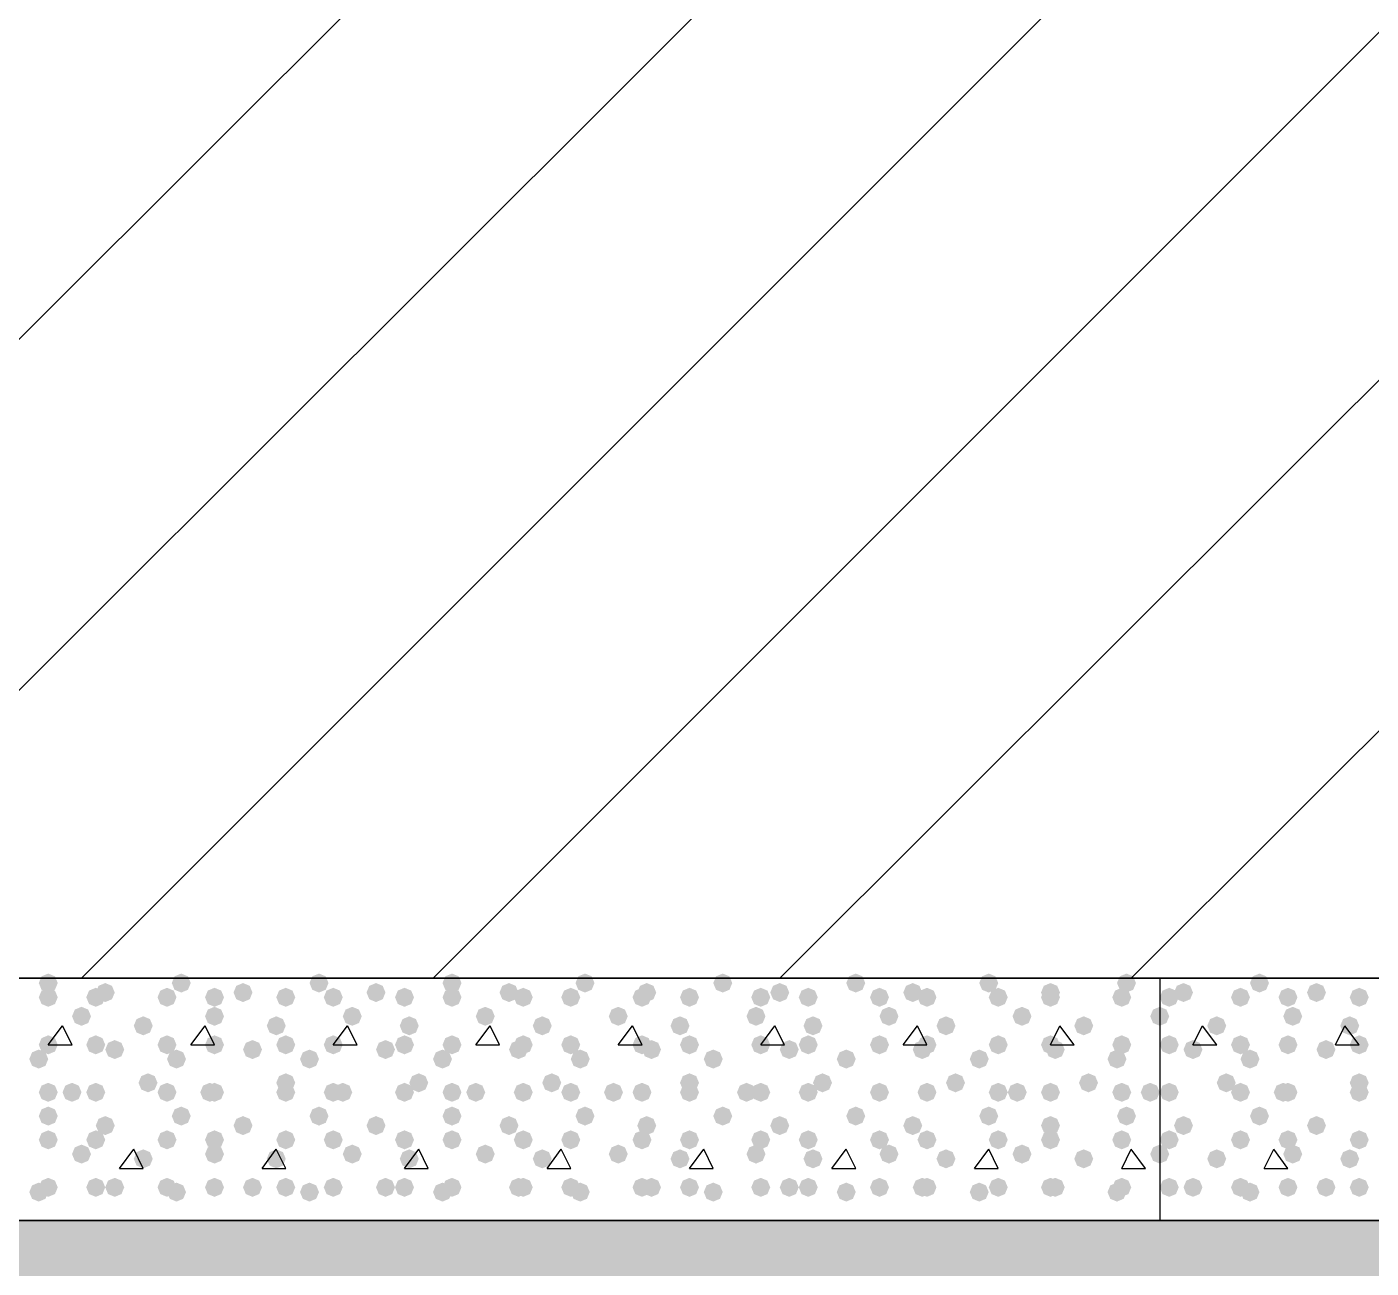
# Model space of a CAD drawing. Header units: millimetres. Extents: x 0 to 420, y 0 to 297.
# Drawn here: x 99 to 110.98, y 177.5 to 188.56 of the extents above; entities that cross this region are included whole.
import ezdxf

# ---------------------------------------------------------------- set-up
doc = ezdxf.new("R2010")
doc.units = ezdxf.units.MM
doc.layers.get('0').update_dxf_attribs({"linetype": 'CONTINUOUS'})

msp = doc.modelspace()

# ---------------------------------------------------------------- hatches: boundary and pattern name
at = {"true_color": 0x000008}
for points in [[(99.271667, 180.043667), (99.246796, 179.983871), (99.187, 179.959), (99.127204, 179.983871), (99.102333, 180.043667), (99.127204, 180.103462), (99.187, 180.128333), (99.246796, 180.103463)], [(100.457, 180.043667), (100.432129, 179.983871), (100.372333, 179.959), (100.312538, 179.983871), (100.287667, 180.043667), (100.312537, 180.103462), (100.372333, 180.128333), (100.432129, 180.103463)], [(101.684667, 180.043667), (101.659796, 179.983871), (101.6, 179.959), (101.540204, 179.983871), (101.515333, 180.043667), (101.540204, 180.103462), (101.6, 180.128333), (101.659796, 180.103463)], [(102.87, 180.043667), (102.845129, 179.983871), (102.785333, 179.959), (102.725538, 179.983871), (102.700667, 180.043667), (102.725537, 180.103462), (102.785333, 180.128333), (102.845129, 180.103463)], [(104.055333, 180.043667), (104.030463, 179.983871), (103.970667, 179.959), (103.910871, 179.983871), (103.886, 180.043667), (103.910871, 180.103462), (103.970667, 180.128333), (104.030462, 180.103463)], [(105.283, 180.043667), (105.258129, 179.983871), (105.198333, 179.959), (105.138538, 179.983871), (105.113667, 180.043667), (105.138537, 180.103462), (105.198333, 180.128333), (105.258129, 180.103463)], [(106.468333, 180.043667), (106.443463, 179.983871), (106.383667, 179.959), (106.323871, 179.983871), (106.299, 180.043667), (106.323871, 180.103462), (106.383667, 180.128333), (106.443462, 180.103463)], [(107.653667, 180.043667), (107.628796, 179.983871), (107.569, 179.959), (107.509204, 179.983871), (107.484333, 180.043667), (107.509204, 180.103462), (107.569, 180.128333), (107.628796, 180.103463)], [(108.881333, 180.043667), (108.856462, 179.983871), (108.796667, 179.959), (108.736871, 179.983871), (108.712, 180.043667), (108.736871, 180.103462), (108.796667, 180.128333), (108.856462, 180.103463)], [(99.271667, 179.916667), (99.246796, 179.856871), (99.187, 179.832), (99.127204, 179.856871), (99.102333, 179.916667), (99.127204, 179.976462), (99.187, 180.001333), (99.246796, 179.976463)], [(99.695, 179.916667), (99.670129, 179.856871), (99.610333, 179.832), (99.550538, 179.856871), (99.525667, 179.916667), (99.550537, 179.976462), (99.610333, 180.001333), (99.670129, 179.976463)], [(99.779667, 179.959), (99.754796, 179.899204), (99.695, 179.874333), (99.635204, 179.899204), (99.610333, 179.959), (99.635204, 180.018796), (99.695, 180.043667), (99.754796, 180.018796)], [(100.33, 179.916667), (100.305129, 179.856871), (100.245333, 179.832), (100.185538, 179.856871), (100.160667, 179.916667), (100.185537, 179.976462), (100.245333, 180.001333), (100.305129, 179.976463)], [(100.753333, 179.916667), (100.728463, 179.856871), (100.668667, 179.832), (100.608871, 179.856871), (100.584, 179.916667), (100.608871, 179.976462), (100.668667, 180.001333), (100.728462, 179.976463)], [(101.007333, 179.959), (100.982463, 179.899204), (100.922667, 179.874333), (100.862871, 179.899204), (100.838, 179.959), (100.862871, 180.018796), (100.922667, 180.043667), (100.982462, 180.018796)], [(101.388333, 179.916667), (101.363463, 179.856871), (101.303667, 179.832), (101.243871, 179.856871), (101.219, 179.916667), (101.243871, 179.976462), (101.303667, 180.001333), (101.363462, 179.976463)], [(101.811667, 179.916667), (101.786796, 179.856871), (101.727, 179.832), (101.667204, 179.856871), (101.642333, 179.916667), (101.667204, 179.976462), (101.727, 180.001333), (101.786796, 179.976463)], [(102.192667, 179.959), (102.167796, 179.899204), (102.108, 179.874333), (102.048204, 179.899204), (102.023333, 179.959), (102.048204, 180.018796), (102.108, 180.043667), (102.167796, 180.018796)], [(102.446667, 179.916667), (102.421796, 179.856871), (102.362, 179.832), (102.302204, 179.856871), (102.277333, 179.916667), (102.302204, 179.976462), (102.362, 180.001333), (102.421796, 179.976463)], [(102.87, 179.916667), (102.845129, 179.856871), (102.785333, 179.832), (102.725538, 179.856871), (102.700667, 179.916667), (102.725537, 179.976462), (102.785333, 180.001333), (102.845129, 179.976463)], [(103.378, 179.959), (103.353129, 179.899204), (103.293333, 179.874333), (103.233538, 179.899204), (103.208667, 179.959), (103.233537, 180.018796), (103.293333, 180.043667), (103.353129, 180.018796)], [(103.505, 179.916667), (103.480129, 179.856871), (103.420333, 179.832), (103.360538, 179.856871), (103.335667, 179.916667), (103.360537, 179.976462), (103.420333, 180.001333), (103.480129, 179.976463)], [(103.928333, 179.916667), (103.903463, 179.856871), (103.843667, 179.832), (103.783871, 179.856871), (103.759, 179.916667), (103.783871, 179.976462), (103.843667, 180.001333), (103.903462, 179.976463)], [(104.563333, 179.916667), (104.538463, 179.856871), (104.478667, 179.832), (104.418871, 179.856871), (104.394, 179.916667), (104.418871, 179.976462), (104.478667, 180.001333), (104.538462, 179.976463)], [(104.605667, 179.959), (104.580796, 179.899204), (104.521, 179.874333), (104.461204, 179.899204), (104.436333, 179.959), (104.461204, 180.018796), (104.521, 180.043667), (104.580796, 180.018796)], [(104.986667, 179.916667), (104.961796, 179.856871), (104.902, 179.832), (104.842204, 179.856871), (104.817333, 179.916667), (104.842204, 179.976462), (104.902, 180.001333), (104.961796, 179.976463)], [(105.621667, 179.916667), (105.596796, 179.856871), (105.537, 179.832), (105.477204, 179.856871), (105.452333, 179.916667), (105.477204, 179.976462), (105.537, 180.001333), (105.596796, 179.976463)], [(105.791, 179.959), (105.766129, 179.899204), (105.706333, 179.874333), (105.646537, 179.899204), (105.621667, 179.959), (105.646537, 180.018796), (105.706333, 180.043667), (105.766129, 180.018796)], [(106.045, 179.916667), (106.020129, 179.856871), (105.960333, 179.832), (105.900538, 179.856871), (105.875667, 179.916667), (105.900537, 179.976462), (105.960333, 180.001333), (106.020129, 179.976463)], [(106.68, 179.916667), (106.655129, 179.856871), (106.595333, 179.832), (106.535538, 179.856871), (106.510667, 179.916667), (106.535537, 179.976462), (106.595333, 180.001333), (106.655129, 179.976463)], [(106.976333, 179.959), (106.951462, 179.899204), (106.891667, 179.874333), (106.831871, 179.899204), (106.807, 179.959), (106.831871, 180.018796), (106.891667, 180.043667), (106.951462, 180.018796)], [(107.103333, 179.916667), (107.078463, 179.856871), (107.018667, 179.832), (106.958871, 179.856871), (106.934, 179.916667), (106.958871, 179.976462), (107.018667, 180.001333), (107.078462, 179.976463)], [(107.738333, 179.916667), (107.713463, 179.856871), (107.653667, 179.832), (107.593871, 179.856871), (107.569, 179.916667), (107.593871, 179.976462), (107.653667, 180.001333), (107.713462, 179.976463)], [(108.204, 179.959), (108.179129, 179.899204), (108.119333, 179.874333), (108.059538, 179.899204), (108.034667, 179.959), (108.059537, 180.018796), (108.119333, 180.043667), (108.179129, 180.018796)], [(108.204, 179.916667), (108.179129, 179.856871), (108.119333, 179.832), (108.059538, 179.856871), (108.034667, 179.916667), (108.059537, 179.976462), (108.119333, 180.001333), (108.179129, 179.976463)], [(108.839, 179.916667), (108.814129, 179.856871), (108.754333, 179.832), (108.694538, 179.856871), (108.669667, 179.916667), (108.694537, 179.976462), (108.754333, 180.001333), (108.814129, 179.976463)], [(99.568, 179.747333), (99.543129, 179.687537), (99.483333, 179.662667), (99.423537, 179.687537), (99.398667, 179.747333), (99.423537, 179.807129), (99.483333, 179.832), (99.543129, 179.807129)], [(100.753333, 179.747333), (100.728463, 179.687537), (100.668667, 179.662667), (100.608871, 179.687537), (100.584, 179.747333), (100.608871, 179.807129), (100.668667, 179.832), (100.728462, 179.807129)], [(101.981, 179.747333), (101.956129, 179.687537), (101.896333, 179.662667), (101.836537, 179.687537), (101.811667, 179.747333), (101.836537, 179.807129), (101.896333, 179.832), (101.956129, 179.807129)], [(103.166333, 179.747333), (103.141462, 179.687537), (103.081667, 179.662667), (103.021871, 179.687537), (102.997, 179.747333), (103.021871, 179.807129), (103.081667, 179.832), (103.141462, 179.807129)], [(104.351667, 179.747333), (104.326796, 179.687537), (104.267, 179.662667), (104.207204, 179.687537), (104.182333, 179.747333), (104.207204, 179.807129), (104.267, 179.832), (104.326796, 179.807129)], [(105.579333, 179.747333), (105.554462, 179.687537), (105.494667, 179.662667), (105.434871, 179.687537), (105.41, 179.747333), (105.434871, 179.807129), (105.494667, 179.832), (105.554462, 179.807129)], [(106.764667, 179.747333), (106.739796, 179.687537), (106.68, 179.662667), (106.620204, 179.687537), (106.595333, 179.747333), (106.620204, 179.807129), (106.68, 179.832), (106.739796, 179.807129)], [(107.95, 179.747333), (107.925129, 179.687537), (107.865333, 179.662667), (107.805538, 179.687537), (107.780667, 179.747333), (107.805537, 179.807129), (107.865333, 179.832), (107.925129, 179.807129)], [(109.177667, 179.747333), (109.152796, 179.687537), (109.093, 179.662667), (109.033204, 179.687537), (109.008333, 179.747333), (109.033204, 179.807129), (109.093, 179.832), (109.152796, 179.807129)], [(100.118333, 179.662667), (100.093463, 179.602871), (100.033667, 179.578), (99.973871, 179.602871), (99.949, 179.662667), (99.973871, 179.722462), (100.033667, 179.747333), (100.093462, 179.722463)], [(101.303667, 179.662667), (101.278796, 179.602871), (101.219, 179.578), (101.159204, 179.602871), (101.134333, 179.662667), (101.159204, 179.722462), (101.219, 179.747333), (101.278796, 179.722463)], [(102.489, 179.662667), (102.464129, 179.602871), (102.404333, 179.578), (102.344538, 179.602871), (102.319667, 179.662667), (102.344537, 179.722462), (102.404333, 179.747333), (102.464129, 179.722463)], [(103.674333, 179.662667), (103.649462, 179.602871), (103.589667, 179.578), (103.529871, 179.602871), (103.505, 179.662667), (103.529871, 179.722462), (103.589667, 179.747333), (103.649462, 179.722463)], [(104.902, 179.662667), (104.877129, 179.602871), (104.817333, 179.578), (104.757538, 179.602871), (104.732667, 179.662667), (104.757537, 179.722462), (104.817333, 179.747333), (104.877129, 179.722463)], [(106.087333, 179.662667), (106.062463, 179.602871), (106.002667, 179.578), (105.942871, 179.602871), (105.918, 179.662667), (105.942871, 179.722462), (106.002667, 179.747333), (106.062462, 179.722463)], [(107.272667, 179.662667), (107.247796, 179.602871), (107.188, 179.578), (107.128204, 179.602871), (107.103333, 179.662667), (107.128204, 179.722462), (107.188, 179.747333), (107.247796, 179.722463)], [(108.500333, 179.662667), (108.475463, 179.602871), (108.415667, 179.578), (108.355871, 179.602871), (108.331, 179.662667), (108.355871, 179.722462), (108.415667, 179.747333), (108.475462, 179.722463)], [(99.271667, 179.493333), (99.246796, 179.433538), (99.187, 179.408667), (99.127204, 179.433538), (99.102333, 179.493333), (99.127204, 179.553129), (99.187, 179.578), (99.246796, 179.553129)], [(99.695, 179.493333), (99.670129, 179.433538), (99.610333, 179.408667), (99.550538, 179.433538), (99.525667, 179.493333), (99.550537, 179.553129), (99.610333, 179.578), (99.670129, 179.553129)], [(99.864333, 179.451), (99.839462, 179.391204), (99.779667, 179.366333), (99.719871, 179.391204), (99.695, 179.451), (99.719871, 179.510796), (99.779667, 179.535667), (99.839462, 179.510796)], [(100.33, 179.493333), (100.305129, 179.433538), (100.245333, 179.408667), (100.185538, 179.433538), (100.160667, 179.493333), (100.185537, 179.553129), (100.245333, 179.578), (100.305129, 179.553129)], [(100.753333, 179.493333), (100.728463, 179.433538), (100.668667, 179.408667), (100.608871, 179.433538), (100.584, 179.493333), (100.608871, 179.553129), (100.668667, 179.578), (100.728462, 179.553129)], [(101.092, 179.451), (101.067129, 179.391204), (101.007333, 179.366333), (100.947538, 179.391204), (100.922667, 179.451), (100.947537, 179.510796), (101.007333, 179.535667), (101.067129, 179.510796)], [(101.388333, 179.493333), (101.363463, 179.433538), (101.303667, 179.408667), (101.243871, 179.433538), (101.219, 179.493333), (101.243871, 179.553129), (101.303667, 179.578), (101.363462, 179.553129)], [(101.811667, 179.493333), (101.786796, 179.433538), (101.727, 179.408667), (101.667204, 179.433538), (101.642333, 179.493333), (101.667204, 179.553129), (101.727, 179.578), (101.786796, 179.553129)], [(102.277333, 179.451), (102.252463, 179.391204), (102.192667, 179.366333), (102.132871, 179.391204), (102.108, 179.451), (102.132871, 179.510796), (102.192667, 179.535667), (102.252462, 179.510796)], [(102.446667, 179.493333), (102.421796, 179.433538), (102.362, 179.408667), (102.302204, 179.433538), (102.277333, 179.493333), (102.302204, 179.553129), (102.362, 179.578), (102.421796, 179.553129)], [(102.87, 179.493333), (102.845129, 179.433538), (102.785333, 179.408667), (102.725538, 179.433538), (102.700667, 179.493333), (102.725537, 179.553129), (102.785333, 179.578), (102.845129, 179.553129)], [(103.462667, 179.451), (103.437796, 179.391204), (103.378, 179.366333), (103.318204, 179.391204), (103.293333, 179.451), (103.318204, 179.510796), (103.378, 179.535667), (103.437796, 179.510796)], [(103.505, 179.493333), (103.480129, 179.433538), (103.420333, 179.408667), (103.360538, 179.433538), (103.335667, 179.493333), (103.360537, 179.553129), (103.420333, 179.578), (103.480129, 179.553129)], [(103.928333, 179.493333), (103.903463, 179.433538), (103.843667, 179.408667), (103.783871, 179.433538), (103.759, 179.493333), (103.783871, 179.553129), (103.843667, 179.578), (103.903462, 179.553129)], [(104.563333, 179.493333), (104.538463, 179.433538), (104.478667, 179.408667), (104.418871, 179.433538), (104.394, 179.493333), (104.418871, 179.553129), (104.478667, 179.578), (104.538462, 179.553129)], [(104.648, 179.451), (104.623129, 179.391204), (104.563333, 179.366333), (104.503537, 179.391204), (104.478667, 179.451), (104.503537, 179.510796), (104.563333, 179.535667), (104.623129, 179.510796)], [(104.986667, 179.493333), (104.961796, 179.433538), (104.902, 179.408667), (104.842204, 179.433538), (104.817333, 179.493333), (104.842204, 179.553129), (104.902, 179.578), (104.961796, 179.553129)], [(105.621667, 179.493333), (105.596796, 179.433538), (105.537, 179.408667), (105.477204, 179.433538), (105.452333, 179.493333), (105.477204, 179.553129), (105.537, 179.578), (105.596796, 179.553129)], [(105.875667, 179.451), (105.850796, 179.391204), (105.791, 179.366333), (105.731204, 179.391204), (105.706333, 179.451), (105.731204, 179.510796), (105.791, 179.535667), (105.850796, 179.510796)], [(106.045, 179.493333), (106.020129, 179.433538), (105.960333, 179.408667), (105.900538, 179.433538), (105.875667, 179.493333), (105.900537, 179.553129), (105.960333, 179.578), (106.020129, 179.553129)], [(106.68, 179.493333), (106.655129, 179.433538), (106.595333, 179.408667), (106.535538, 179.433538), (106.510667, 179.493333), (106.535537, 179.553129), (106.595333, 179.578), (106.655129, 179.553129)], [(107.061, 179.451), (107.036129, 179.391204), (106.976333, 179.366333), (106.916537, 179.391204), (106.891667, 179.451), (106.916537, 179.510796), (106.976333, 179.535667), (107.036129, 179.510796)], [(107.103333, 179.493333), (107.078463, 179.433538), (107.018667, 179.408667), (106.958871, 179.433538), (106.934, 179.493333), (106.958871, 179.553129), (107.018667, 179.578), (107.078462, 179.553129)], [(107.738333, 179.493333), (107.713463, 179.433538), (107.653667, 179.408667), (107.593871, 179.433538), (107.569, 179.493333), (107.593871, 179.553129), (107.653667, 179.578), (107.713462, 179.553129)], [(108.204, 179.493333), (108.179129, 179.433538), (108.119333, 179.408667), (108.059538, 179.433538), (108.034667, 179.493333), (108.059537, 179.553129), (108.119333, 179.578), (108.179129, 179.553129)], [(108.246333, 179.451), (108.221463, 179.391204), (108.161667, 179.366333), (108.101871, 179.391204), (108.077, 179.451), (108.101871, 179.510796), (108.161667, 179.535667), (108.221462, 179.510796)], [(108.839, 179.493333), (108.814129, 179.433538), (108.754333, 179.408667), (108.694538, 179.433538), (108.669667, 179.493333), (108.694537, 179.553129), (108.754333, 179.578), (108.814129, 179.553129)], [(99.187, 179.366333), (99.162129, 179.306537), (99.102333, 179.281667), (99.042538, 179.306537), (99.017667, 179.366333), (99.042537, 179.426129), (99.102333, 179.451), (99.162129, 179.426129)], [(100.414667, 179.366333), (100.389796, 179.306537), (100.33, 179.281667), (100.270204, 179.306537), (100.245333, 179.366333), (100.270204, 179.426129), (100.33, 179.451), (100.389796, 179.426129)], [(101.6, 179.366333), (101.575129, 179.306537), (101.515333, 179.281667), (101.455538, 179.306537), (101.430667, 179.366333), (101.455537, 179.426129), (101.515333, 179.451), (101.575129, 179.426129)], [(102.785333, 179.366333), (102.760463, 179.306537), (102.700667, 179.281667), (102.640871, 179.306537), (102.616, 179.366333), (102.640871, 179.426129), (102.700667, 179.451), (102.760462, 179.426129)], [(104.013, 179.366333), (103.988129, 179.306537), (103.928333, 179.281667), (103.868537, 179.306537), (103.843667, 179.366333), (103.868537, 179.426129), (103.928333, 179.451), (103.988129, 179.426129)], [(105.198333, 179.366333), (105.173463, 179.306537), (105.113667, 179.281667), (105.053871, 179.306537), (105.029, 179.366333), (105.053871, 179.426129), (105.113667, 179.451), (105.173462, 179.426129)], [(106.383667, 179.366333), (106.358796, 179.306537), (106.299, 179.281667), (106.239204, 179.306537), (106.214333, 179.366333), (106.239204, 179.426129), (106.299, 179.451), (106.358796, 179.426129)], [(107.569, 179.366333), (107.544129, 179.306537), (107.484333, 179.281667), (107.424538, 179.306537), (107.399667, 179.366333), (107.424537, 179.426129), (107.484333, 179.451), (107.544129, 179.426129)], [(108.796667, 179.366333), (108.771796, 179.306537), (108.712, 179.281667), (108.652204, 179.306537), (108.627333, 179.366333), (108.652204, 179.426129), (108.712, 179.451), (108.771796, 179.426129)], [(100.160667, 179.154667), (100.135796, 179.094871), (100.076, 179.07), (100.016204, 179.094871), (99.991333, 179.154667), (100.016204, 179.214462), (100.076, 179.239333), (100.135796, 179.214463)], [(101.388333, 179.154667), (101.363463, 179.094871), (101.303667, 179.07), (101.243871, 179.094871), (101.219, 179.154667), (101.243871, 179.214462), (101.303667, 179.239333), (101.363462, 179.214463)], [(102.573667, 179.154667), (102.548796, 179.094871), (102.489, 179.07), (102.429204, 179.094871), (102.404333, 179.154667), (102.429204, 179.214462), (102.489, 179.239333), (102.548796, 179.214463)], [(103.759, 179.154667), (103.734129, 179.094871), (103.674333, 179.07), (103.614538, 179.094871), (103.589667, 179.154667), (103.614537, 179.214462), (103.674333, 179.239333), (103.734129, 179.214463)], [(104.986667, 179.154667), (104.961796, 179.094871), (104.902, 179.07), (104.842204, 179.094871), (104.817333, 179.154667), (104.842204, 179.214462), (104.902, 179.239333), (104.961796, 179.214463)], [(106.172, 179.154667), (106.147129, 179.094871), (106.087333, 179.07), (106.027538, 179.094871), (106.002667, 179.154667), (106.027537, 179.214462), (106.087333, 179.239333), (106.147129, 179.214463)], [(107.357333, 179.154667), (107.332463, 179.094871), (107.272667, 179.07), (107.212871, 179.094871), (107.188, 179.154667), (107.212871, 179.214462), (107.272667, 179.239333), (107.332462, 179.214463)], [(108.542667, 179.154667), (108.517796, 179.094871), (108.458, 179.07), (108.398204, 179.094871), (108.373333, 179.154667), (108.398204, 179.214462), (108.458, 179.239333), (108.517796, 179.214463)], [(99.271667, 179.07), (99.246796, 179.010204), (99.187, 178.985333), (99.127204, 179.010204), (99.102333, 179.07), (99.127204, 179.129796), (99.187, 179.154667), (99.246796, 179.129796)], [(99.483333, 179.07), (99.458463, 179.010204), (99.398667, 178.985333), (99.338871, 179.010204), (99.314, 179.07), (99.338871, 179.129796), (99.398667, 179.154667), (99.458462, 179.129796)], [(99.695, 179.07), (99.670129, 179.010204), (99.610333, 178.985333), (99.550538, 179.010204), (99.525667, 179.07), (99.550537, 179.129796), (99.610333, 179.154667), (99.670129, 179.129796)], [(100.33, 179.07), (100.305129, 179.010204), (100.245333, 178.985333), (100.185538, 179.010204), (100.160667, 179.07), (100.185537, 179.129796), (100.245333, 179.154667), (100.305129, 179.129796)], [(100.711, 179.07), (100.686129, 179.010204), (100.626333, 178.985333), (100.566537, 179.010204), (100.541667, 179.07), (100.566537, 179.129796), (100.626333, 179.154667), (100.686129, 179.129796)], [(100.753333, 179.07), (100.728463, 179.010204), (100.668667, 178.985333), (100.608871, 179.010204), (100.584, 179.07), (100.608871, 179.129796), (100.668667, 179.154667), (100.728462, 179.129796)], [(101.388333, 179.07), (101.363463, 179.010204), (101.303667, 178.985333), (101.243871, 179.010204), (101.219, 179.07), (101.243871, 179.129796), (101.303667, 179.154667), (101.363462, 179.129796)], [(101.811667, 179.07), (101.786796, 179.010204), (101.727, 178.985333), (101.667204, 179.010204), (101.642333, 179.07), (101.667204, 179.129796), (101.727, 179.154667), (101.786796, 179.129796)], [(101.896333, 179.07), (101.871462, 179.010204), (101.811667, 178.985333), (101.751871, 179.010204), (101.727, 179.07), (101.751871, 179.129796), (101.811667, 179.154667), (101.871462, 179.129796)], [(102.446667, 179.07), (102.421796, 179.010204), (102.362, 178.985333), (102.302204, 179.010204), (102.277333, 179.07), (102.302204, 179.129796), (102.362, 179.154667), (102.421796, 179.129796)], [(102.87, 179.07), (102.845129, 179.010204), (102.785333, 178.985333), (102.725538, 179.010204), (102.700667, 179.07), (102.725537, 179.129796), (102.785333, 179.154667), (102.845129, 179.129796)], [(103.081667, 179.07), (103.056796, 179.010204), (102.997, 178.985333), (102.937204, 179.010204), (102.912333, 179.07), (102.937204, 179.129796), (102.997, 179.154667), (103.056796, 179.129796)], [(103.505, 179.07), (103.480129, 179.010204), (103.420333, 178.985333), (103.360538, 179.010204), (103.335667, 179.07), (103.360537, 179.129796), (103.420333, 179.154667), (103.480129, 179.129796)], [(103.928333, 179.07), (103.903463, 179.010204), (103.843667, 178.985333), (103.783871, 179.010204), (103.759, 179.07), (103.783871, 179.129796), (103.843667, 179.154667), (103.903462, 179.129796)], [(104.309333, 179.07), (104.284462, 179.010204), (104.224667, 178.985333), (104.164871, 179.010204), (104.14, 179.07), (104.164871, 179.129796), (104.224667, 179.154667), (104.284462, 179.129796)], [(104.563333, 179.07), (104.538463, 179.010204), (104.478667, 178.985333), (104.418871, 179.010204), (104.394, 179.07), (104.418871, 179.129796), (104.478667, 179.154667), (104.538462, 179.129796)], [(104.986667, 179.07), (104.961796, 179.010204), (104.902, 178.985333), (104.842204, 179.010204), (104.817333, 179.07), (104.842204, 179.129796), (104.902, 179.154667), (104.961796, 179.129796)], [(105.494667, 179.07), (105.469796, 179.010204), (105.41, 178.985333), (105.350204, 179.010204), (105.325333, 179.07), (105.350204, 179.129796), (105.41, 179.154667), (105.469796, 179.129796)], [(105.621667, 179.07), (105.596796, 179.010204), (105.537, 178.985333), (105.477204, 179.010204), (105.452333, 179.07), (105.477204, 179.129796), (105.537, 179.154667), (105.596796, 179.129796)], [(106.045, 179.07), (106.020129, 179.010204), (105.960333, 178.985333), (105.900538, 179.010204), (105.875667, 179.07), (105.900537, 179.129796), (105.960333, 179.154667), (106.020129, 179.129796)], [(106.68, 179.07), (106.655129, 179.010204), (106.595333, 178.985333), (106.535538, 179.010204), (106.510667, 179.07), (106.535537, 179.129796), (106.595333, 179.154667), (106.655129, 179.129796)], [(106.68, 179.07), (106.655129, 179.010204), (106.595333, 178.985333), (106.535538, 179.010204), (106.510667, 179.07), (106.535537, 179.129796), (106.595333, 179.154667), (106.655129, 179.129796)], [(107.103333, 179.07), (107.078463, 179.010204), (107.018667, 178.985333), (106.958871, 179.010204), (106.934, 179.07), (106.958871, 179.129796), (107.018667, 179.154667), (107.078462, 179.129796)], [(107.738333, 179.07), (107.713463, 179.010204), (107.653667, 178.985333), (107.593871, 179.010204), (107.569, 179.07), (107.593871, 179.129796), (107.653667, 179.154667), (107.713462, 179.129796)], [(107.907667, 179.07), (107.882796, 179.010204), (107.823, 178.985333), (107.763204, 179.010204), (107.738333, 179.07), (107.763204, 179.129796), (107.823, 179.154667), (107.882796, 179.129796)], [(108.204, 179.07), (108.179129, 179.010204), (108.119333, 178.985333), (108.059538, 179.010204), (108.034667, 179.07), (108.059537, 179.129796), (108.119333, 179.154667), (108.179129, 179.129796)], [(108.839, 179.07), (108.814129, 179.010204), (108.754333, 178.985333), (108.694538, 179.010204), (108.669667, 179.07), (108.694537, 179.129796), (108.754333, 179.154667), (108.814129, 179.129796)], [(109.093, 179.07), (109.068129, 179.010204), (109.008333, 178.985333), (108.948538, 179.010204), (108.923667, 179.07), (108.948537, 179.129796), (109.008333, 179.154667), (109.068129, 179.129796)], [(99.271667, 178.858333), (99.246796, 178.798537), (99.187, 178.773667), (99.127204, 178.798537), (99.102333, 178.858333), (99.127204, 178.918129), (99.187, 178.943), (99.246796, 178.918129)], [(100.457, 178.858333), (100.432129, 178.798537), (100.372333, 178.773667), (100.312538, 178.798537), (100.287667, 178.858333), (100.312537, 178.918129), (100.372333, 178.943), (100.432129, 178.918129)], [(101.684667, 178.858333), (101.659796, 178.798537), (101.6, 178.773667), (101.540204, 178.798537), (101.515333, 178.858333), (101.540204, 178.918129), (101.6, 178.943), (101.659796, 178.918129)], [(102.87, 178.858333), (102.845129, 178.798537), (102.785333, 178.773667), (102.725538, 178.798537), (102.700667, 178.858333), (102.725537, 178.918129), (102.785333, 178.943), (102.845129, 178.918129)], [(104.055333, 178.858333), (104.030463, 178.798537), (103.970667, 178.773667), (103.910871, 178.798537), (103.886, 178.858333), (103.910871, 178.918129), (103.970667, 178.943), (104.030462, 178.918129)], [(105.283, 178.858333), (105.258129, 178.798537), (105.198333, 178.773667), (105.138538, 178.798537), (105.113667, 178.858333), (105.138537, 178.918129), (105.198333, 178.943), (105.258129, 178.918129)], [(106.468333, 178.858333), (106.443463, 178.798537), (106.383667, 178.773667), (106.323871, 178.798537), (106.299, 178.858333), (106.323871, 178.918129), (106.383667, 178.943), (106.443462, 178.918129)], [(107.653667, 178.858333), (107.628796, 178.798537), (107.569, 178.773667), (107.509204, 178.798537), (107.484333, 178.858333), (107.509204, 178.918129), (107.569, 178.943), (107.628796, 178.918129)], [(108.881333, 178.858333), (108.856462, 178.798537), (108.796667, 178.773667), (108.736871, 178.798537), (108.712, 178.858333), (108.736871, 178.918129), (108.796667, 178.943), (108.856462, 178.918129)], [(99.779667, 178.773667), (99.754796, 178.713871), (99.695, 178.689), (99.635204, 178.713871), (99.610333, 178.773667), (99.635204, 178.833462), (99.695, 178.858333), (99.754796, 178.833463)], [(101.007333, 178.773667), (100.982463, 178.713871), (100.922667, 178.689), (100.862871, 178.713871), (100.838, 178.773667), (100.862871, 178.833462), (100.922667, 178.858333), (100.982462, 178.833463)], [(102.192667, 178.773667), (102.167796, 178.713871), (102.108, 178.689), (102.048204, 178.713871), (102.023333, 178.773667), (102.048204, 178.833462), (102.108, 178.858333), (102.167796, 178.833463)], [(103.378, 178.773667), (103.353129, 178.713871), (103.293333, 178.689), (103.233538, 178.713871), (103.208667, 178.773667), (103.233537, 178.833462), (103.293333, 178.858333), (103.353129, 178.833463)], [(104.605667, 178.773667), (104.580796, 178.713871), (104.521, 178.689), (104.461204, 178.713871), (104.436333, 178.773667), (104.461204, 178.833462), (104.521, 178.858333), (104.580796, 178.833463)], [(105.791, 178.773667), (105.766129, 178.713871), (105.706333, 178.689), (105.646537, 178.713871), (105.621667, 178.773667), (105.646537, 178.833462), (105.706333, 178.858333), (105.766129, 178.833463)], [(106.976333, 178.773667), (106.951462, 178.713871), (106.891667, 178.689), (106.831871, 178.713871), (106.807, 178.773667), (106.831871, 178.833462), (106.891667, 178.858333), (106.951462, 178.833463)], [(108.204, 178.773667), (108.179129, 178.713871), (108.119333, 178.689), (108.059538, 178.713871), (108.034667, 178.773667), (108.059537, 178.833462), (108.119333, 178.858333), (108.179129, 178.833463)], [(99.271667, 178.646667), (99.246796, 178.586871), (99.187, 178.562), (99.127204, 178.586871), (99.102333, 178.646667), (99.127204, 178.706462), (99.187, 178.731333), (99.246796, 178.706463)], [(99.695, 178.646667), (99.670129, 178.586871), (99.610333, 178.562), (99.550538, 178.586871), (99.525667, 178.646667), (99.550537, 178.706462), (99.610333, 178.731333), (99.670129, 178.706463)], [(100.33, 178.646667), (100.305129, 178.586871), (100.245333, 178.562), (100.185538, 178.586871), (100.160667, 178.646667), (100.185537, 178.706462), (100.245333, 178.731333), (100.305129, 178.706463)], [(100.753333, 178.646667), (100.728463, 178.586871), (100.668667, 178.562), (100.608871, 178.586871), (100.584, 178.646667), (100.608871, 178.706462), (100.668667, 178.731333), (100.728462, 178.706463)], [(101.388333, 178.646667), (101.363463, 178.586871), (101.303667, 178.562), (101.243871, 178.586871), (101.219, 178.646667), (101.243871, 178.706462), (101.303667, 178.731333), (101.363462, 178.706463)], [(101.811667, 178.646667), (101.786796, 178.586871), (101.727, 178.562), (101.667204, 178.586871), (101.642333, 178.646667), (101.667204, 178.706462), (101.727, 178.731333), (101.786796, 178.706463)], [(102.446667, 178.646667), (102.421796, 178.586871), (102.362, 178.562), (102.302204, 178.586871), (102.277333, 178.646667), (102.302204, 178.706462), (102.362, 178.731333), (102.421796, 178.706463)], [(102.87, 178.646667), (102.845129, 178.586871), (102.785333, 178.562), (102.725538, 178.586871), (102.700667, 178.646667), (102.725537, 178.706462), (102.785333, 178.731333), (102.845129, 178.706463)], [(103.505, 178.646667), (103.480129, 178.586871), (103.420333, 178.562), (103.360538, 178.586871), (103.335667, 178.646667), (103.360537, 178.706462), (103.420333, 178.731333), (103.480129, 178.706463)], [(103.928333, 178.646667), (103.903463, 178.586871), (103.843667, 178.562), (103.783871, 178.586871), (103.759, 178.646667), (103.783871, 178.706462), (103.843667, 178.731333), (103.903462, 178.706463)], [(104.563333, 178.646667), (104.538463, 178.586871), (104.478667, 178.562), (104.418871, 178.586871), (104.394, 178.646667), (104.418871, 178.706462), (104.478667, 178.731333), (104.538462, 178.706463)], [(104.986667, 178.646667), (104.961796, 178.586871), (104.902, 178.562), (104.842204, 178.586871), (104.817333, 178.646667), (104.842204, 178.706462), (104.902, 178.731333), (104.961796, 178.706463)], [(105.621667, 178.646667), (105.596796, 178.586871), (105.537, 178.562), (105.477204, 178.586871), (105.452333, 178.646667), (105.477204, 178.706462), (105.537, 178.731333), (105.596796, 178.706463)], [(106.045, 178.646667), (106.020129, 178.586871), (105.960333, 178.562), (105.900538, 178.586871), (105.875667, 178.646667), (105.900537, 178.706462), (105.960333, 178.731333), (106.020129, 178.706463)], [(106.68, 178.646667), (106.655129, 178.586871), (106.595333, 178.562), (106.535538, 178.586871), (106.510667, 178.646667), (106.535537, 178.706462), (106.595333, 178.731333), (106.655129, 178.706463)], [(107.103333, 178.646667), (107.078463, 178.586871), (107.018667, 178.562), (106.958871, 178.586871), (106.934, 178.646667), (106.958871, 178.706462), (107.018667, 178.731333), (107.078462, 178.706463)], [(107.738333, 178.646667), (107.713463, 178.586871), (107.653667, 178.562), (107.593871, 178.586871), (107.569, 178.646667), (107.593871, 178.706462), (107.653667, 178.731333), (107.713462, 178.706463)], [(108.204, 178.646667), (108.179129, 178.586871), (108.119333, 178.562), (108.059538, 178.586871), (108.034667, 178.646667), (108.059537, 178.706462), (108.119333, 178.731333), (108.179129, 178.706463)], [(108.839, 178.646667), (108.814129, 178.586871), (108.754333, 178.562), (108.694538, 178.586871), (108.669667, 178.646667), (108.694537, 178.706462), (108.754333, 178.731333), (108.814129, 178.706463)], [(99.568, 178.519667), (99.543129, 178.459871), (99.483333, 178.435), (99.423537, 178.459871), (99.398667, 178.519667), (99.423537, 178.579462), (99.483333, 178.604333), (99.543129, 178.579463)], [(100.118333, 178.477333), (100.093463, 178.417537), (100.033667, 178.392667), (99.973871, 178.417537), (99.949, 178.477333), (99.973871, 178.537129), (100.033667, 178.562), (100.093462, 178.537129)], [(100.753333, 178.519667), (100.728463, 178.459871), (100.668667, 178.435), (100.608871, 178.459871), (100.584, 178.519667), (100.608871, 178.579462), (100.668667, 178.604333), (100.728462, 178.579463)], [(101.303667, 178.477333), (101.278796, 178.417537), (101.219, 178.392667), (101.159204, 178.417537), (101.134333, 178.477333), (101.159204, 178.537129), (101.219, 178.562), (101.278796, 178.537129)], [(101.981, 178.519667), (101.956129, 178.459871), (101.896333, 178.435), (101.836537, 178.459871), (101.811667, 178.519667), (101.836537, 178.579462), (101.896333, 178.604333), (101.956129, 178.579463)], [(102.489, 178.477333), (102.464129, 178.417537), (102.404333, 178.392667), (102.344538, 178.417537), (102.319667, 178.477333), (102.344537, 178.537129), (102.404333, 178.562), (102.464129, 178.537129)], [(103.166333, 178.519667), (103.141462, 178.459871), (103.081667, 178.435), (103.021871, 178.459871), (102.997, 178.519667), (103.021871, 178.579462), (103.081667, 178.604333), (103.141462, 178.579463)], [(103.674333, 178.477333), (103.649462, 178.417537), (103.589667, 178.392667), (103.529871, 178.417537), (103.505, 178.477333), (103.529871, 178.537129), (103.589667, 178.562), (103.649462, 178.537129)], [(104.351667, 178.519667), (104.326796, 178.459871), (104.267, 178.435), (104.207204, 178.459871), (104.182333, 178.519667), (104.207204, 178.579462), (104.267, 178.604333), (104.326796, 178.579463)], [(104.902, 178.477333), (104.877129, 178.417537), (104.817333, 178.392667), (104.757538, 178.417537), (104.732667, 178.477333), (104.757537, 178.537129), (104.817333, 178.562), (104.877129, 178.537129)], [(105.579333, 178.519667), (105.554462, 178.459871), (105.494667, 178.435), (105.434871, 178.459871), (105.41, 178.519667), (105.434871, 178.579462), (105.494667, 178.604333), (105.554462, 178.579463)], [(106.087333, 178.477333), (106.062463, 178.417537), (106.002667, 178.392667), (105.942871, 178.417537), (105.918, 178.477333), (105.942871, 178.537129), (106.002667, 178.562), (106.062462, 178.537129)], [(106.764667, 178.519667), (106.739796, 178.459871), (106.68, 178.435), (106.620204, 178.459871), (106.595333, 178.519667), (106.620204, 178.579462), (106.68, 178.604333), (106.739796, 178.579463)], [(107.272667, 178.477333), (107.247796, 178.417537), (107.188, 178.392667), (107.128204, 178.417537), (107.103333, 178.477333), (107.128204, 178.537129), (107.188, 178.562), (107.247796, 178.537129)], [(107.95, 178.519667), (107.925129, 178.459871), (107.865333, 178.435), (107.805538, 178.459871), (107.780667, 178.519667), (107.805537, 178.579462), (107.865333, 178.604333), (107.925129, 178.579463)], [(108.500333, 178.477333), (108.475463, 178.417537), (108.415667, 178.392667), (108.355871, 178.417537), (108.331, 178.477333), (108.355871, 178.537129), (108.415667, 178.562), (108.475462, 178.537129)], [(109.177667, 178.519667), (109.152796, 178.459871), (109.093, 178.435), (109.033204, 178.459871), (109.008333, 178.519667), (109.033204, 178.579462), (109.093, 178.604333), (109.152796, 178.579463)], [(99.271667, 178.223333), (99.246796, 178.163537), (99.187, 178.138667), (99.127204, 178.163537), (99.102333, 178.223333), (99.127204, 178.283129), (99.187, 178.308), (99.246796, 178.283129)], [(99.695, 178.223333), (99.670129, 178.163537), (99.610333, 178.138667), (99.550538, 178.163537), (99.525667, 178.223333), (99.550537, 178.283129), (99.610333, 178.308), (99.670129, 178.283129)], [(99.864333, 178.223333), (99.839462, 178.163537), (99.779667, 178.138667), (99.719871, 178.163537), (99.695, 178.223333), (99.719871, 178.283129), (99.779667, 178.308), (99.839462, 178.283129)], [(100.33, 178.223333), (100.305129, 178.163537), (100.245333, 178.138667), (100.185538, 178.163537), (100.160667, 178.223333), (100.185537, 178.283129), (100.245333, 178.308), (100.305129, 178.283129)], [(100.753333, 178.223333), (100.728463, 178.163537), (100.668667, 178.138667), (100.608871, 178.163537), (100.584, 178.223333), (100.608871, 178.283129), (100.668667, 178.308), (100.728462, 178.283129)], [(101.092, 178.223333), (101.067129, 178.163537), (101.007333, 178.138667), (100.947538, 178.163537), (100.922667, 178.223333), (100.947537, 178.283129), (101.007333, 178.308), (101.067129, 178.283129)], [(101.388333, 178.223333), (101.363463, 178.163537), (101.303667, 178.138667), (101.243871, 178.163537), (101.219, 178.223333), (101.243871, 178.283129), (101.303667, 178.308), (101.363462, 178.283129)], [(101.811667, 178.223333), (101.786796, 178.163537), (101.727, 178.138667), (101.667204, 178.163537), (101.642333, 178.223333), (101.667204, 178.283129), (101.727, 178.308), (101.786796, 178.283129)], [(102.277333, 178.223333), (102.252463, 178.163537), (102.192667, 178.138667), (102.132871, 178.163537), (102.108, 178.223333), (102.132871, 178.283129), (102.192667, 178.308), (102.252462, 178.283129)], [(102.446667, 178.223333), (102.421796, 178.163537), (102.362, 178.138667), (102.302204, 178.163537), (102.277333, 178.223333), (102.302204, 178.283129), (102.362, 178.308), (102.421796, 178.283129)], [(102.87, 178.223333), (102.845129, 178.163537), (102.785333, 178.138667), (102.725538, 178.163537), (102.700667, 178.223333), (102.725537, 178.283129), (102.785333, 178.308), (102.845129, 178.283129)], [(103.462667, 178.223333), (103.437796, 178.163537), (103.378, 178.138667), (103.318204, 178.163537), (103.293333, 178.223333), (103.318204, 178.283129), (103.378, 178.308), (103.437796, 178.283129)], [(103.505, 178.223333), (103.480129, 178.163537), (103.420333, 178.138667), (103.360538, 178.163537), (103.335667, 178.223333), (103.360537, 178.283129), (103.420333, 178.308), (103.480129, 178.283129)], [(103.928333, 178.223333), (103.903463, 178.163537), (103.843667, 178.138667), (103.783871, 178.163537), (103.759, 178.223333), (103.783871, 178.283129), (103.843667, 178.308), (103.903462, 178.283129)], [(104.563333, 178.223333), (104.538463, 178.163537), (104.478667, 178.138667), (104.418871, 178.163537), (104.394, 178.223333), (104.418871, 178.283129), (104.478667, 178.308), (104.538462, 178.283129)], [(104.648, 178.223333), (104.623129, 178.163537), (104.563333, 178.138667), (104.503537, 178.163537), (104.478667, 178.223333), (104.503537, 178.283129), (104.563333, 178.308), (104.623129, 178.283129)], [(104.986667, 178.223333), (104.961796, 178.163537), (104.902, 178.138667), (104.842204, 178.163537), (104.817333, 178.223333), (104.842204, 178.283129), (104.902, 178.308), (104.961796, 178.283129)], [(105.621667, 178.223333), (105.596796, 178.163537), (105.537, 178.138667), (105.477204, 178.163537), (105.452333, 178.223333), (105.477204, 178.283129), (105.537, 178.308), (105.596796, 178.283129)], [(105.875667, 178.223333), (105.850796, 178.163537), (105.791, 178.138667), (105.731204, 178.163537), (105.706333, 178.223333), (105.731204, 178.283129), (105.791, 178.308), (105.850796, 178.283129)], [(106.045, 178.223333), (106.020129, 178.163537), (105.960333, 178.138667), (105.900538, 178.163537), (105.875667, 178.223333), (105.900537, 178.283129), (105.960333, 178.308), (106.020129, 178.283129)], [(106.68, 178.223333), (106.655129, 178.163537), (106.595333, 178.138667), (106.535538, 178.163537), (106.510667, 178.223333), (106.535537, 178.283129), (106.595333, 178.308), (106.655129, 178.283129)], [(107.061, 178.223333), (107.036129, 178.163537), (106.976333, 178.138667), (106.916537, 178.163537), (106.891667, 178.223333), (106.916537, 178.283129), (106.976333, 178.308), (107.036129, 178.283129)], [(107.103333, 178.223333), (107.078463, 178.163537), (107.018667, 178.138667), (106.958871, 178.163537), (106.934, 178.223333), (106.958871, 178.283129), (107.018667, 178.308), (107.078462, 178.283129)], [(107.738333, 178.223333), (107.713463, 178.163537), (107.653667, 178.138667), (107.593871, 178.163537), (107.569, 178.223333), (107.593871, 178.283129), (107.653667, 178.308), (107.713462, 178.283129)], [(108.204, 178.223333), (108.179129, 178.163537), (108.119333, 178.138667), (108.059538, 178.163537), (108.034667, 178.223333), (108.059537, 178.283129), (108.119333, 178.308), (108.179129, 178.283129)], [(108.246333, 178.223333), (108.221463, 178.163537), (108.161667, 178.138667), (108.101871, 178.163537), (108.077, 178.223333), (108.101871, 178.283129), (108.161667, 178.308), (108.221462, 178.283129)], [(108.839, 178.223333), (108.814129, 178.163537), (108.754333, 178.138667), (108.694538, 178.163537), (108.669667, 178.223333), (108.694537, 178.283129), (108.754333, 178.308), (108.814129, 178.283129)], [(99.187, 178.181), (99.162129, 178.121204), (99.102333, 178.096333), (99.042538, 178.121204), (99.017667, 178.181), (99.042537, 178.240796), (99.102333, 178.265667), (99.162129, 178.240796)], [(100.414667, 178.181), (100.389796, 178.121204), (100.33, 178.096333), (100.270204, 178.121204), (100.245333, 178.181), (100.270204, 178.240796), (100.33, 178.265667), (100.389796, 178.240796)], [(101.6, 178.181), (101.575129, 178.121204), (101.515333, 178.096333), (101.455538, 178.121204), (101.430667, 178.181), (101.455537, 178.240796), (101.515333, 178.265667), (101.575129, 178.240796)], [(102.785333, 178.181), (102.760463, 178.121204), (102.700667, 178.096333), (102.640871, 178.121204), (102.616, 178.181), (102.640871, 178.240796), (102.700667, 178.265667), (102.760462, 178.240796)], [(104.013, 178.181), (103.988129, 178.121204), (103.928333, 178.096333), (103.868537, 178.121204), (103.843667, 178.181), (103.868537, 178.240796), (103.928333, 178.265667), (103.988129, 178.240796)], [(105.198333, 178.181), (105.173463, 178.121204), (105.113667, 178.096333), (105.053871, 178.121204), (105.029, 178.181), (105.053871, 178.240796), (105.113667, 178.265667), (105.173462, 178.240796)], [(106.383667, 178.181), (106.358796, 178.121204), (106.299, 178.096333), (106.239204, 178.121204), (106.214333, 178.181), (106.239204, 178.240796), (106.299, 178.265667), (106.358796, 178.240796)], [(107.569, 178.181), (107.544129, 178.121204), (107.484333, 178.096333), (107.424538, 178.121204), (107.399667, 178.181), (107.424537, 178.240796), (107.484333, 178.265667), (107.544129, 178.240796)], [(108.796667, 178.181), (108.771796, 178.121204), (108.712, 178.096333), (108.652204, 178.121204), (108.627333, 178.181), (108.652204, 178.240796), (108.712, 178.265667), (108.771796, 178.240796)]]:
    msp.add_hatch(color=0, dxfattribs=at).paths.add_polyline_path(points, flags=0)
at = {"true_color": 0x000007}
for points in [[(110.066667, 180.043667), (110.041796, 179.983871), (109.982, 179.959), (109.922204, 179.983871), (109.897333, 180.043667), (109.922204, 180.103462), (109.982, 180.128333), (110.041796, 180.103463)], [(109.262333, 179.916667), (109.237463, 179.856871), (109.177667, 179.832), (109.117871, 179.856871), (109.093, 179.916667), (109.117871, 179.976462), (109.177667, 180.001333), (109.237462, 179.976463)], [(109.389333, 179.959), (109.364462, 179.899204), (109.304667, 179.874333), (109.244871, 179.899204), (109.22, 179.959), (109.244871, 180.018796), (109.304667, 180.043667), (109.364462, 180.018796)], [(109.897333, 179.916667), (109.872463, 179.856871), (109.812667, 179.832), (109.752871, 179.856871), (109.728, 179.916667), (109.752871, 179.976462), (109.812667, 180.001333), (109.872462, 179.976463)], [(110.320667, 179.916667), (110.295796, 179.856871), (110.236, 179.832), (110.176204, 179.856871), (110.151333, 179.916667), (110.176204, 179.976462), (110.236, 180.001333), (110.295796, 179.976463)], [(110.574667, 179.959), (110.549796, 179.899204), (110.49, 179.874333), (110.430204, 179.899204), (110.405333, 179.959), (110.430204, 180.018796), (110.49, 180.043667), (110.549796, 180.018796)], [(110.955667, 179.916667), (110.930796, 179.856871), (110.871, 179.832), (110.811204, 179.856871), (110.786333, 179.916667), (110.811204, 179.976462), (110.871, 180.001333), (110.930796, 179.976463)], [(110.363, 179.747333), (110.338129, 179.687537), (110.278333, 179.662667), (110.218538, 179.687537), (110.193667, 179.747333), (110.218537, 179.807129), (110.278333, 179.832), (110.338129, 179.807129)], [(109.685667, 179.662667), (109.660796, 179.602871), (109.601, 179.578), (109.541204, 179.602871), (109.516333, 179.662667), (109.541204, 179.722462), (109.601, 179.747333), (109.660796, 179.722463)], [(110.871, 179.662667), (110.846129, 179.602871), (110.786333, 179.578), (110.726537, 179.602871), (110.701667, 179.662667), (110.726537, 179.722462), (110.786333, 179.747333), (110.846129, 179.722463)], [(109.262333, 179.493333), (109.237463, 179.433538), (109.177667, 179.408667), (109.117871, 179.433538), (109.093, 179.493333), (109.117871, 179.553129), (109.177667, 179.578), (109.237462, 179.553129)], [(109.474, 179.451), (109.449129, 179.391204), (109.389333, 179.366333), (109.329538, 179.391204), (109.304667, 179.451), (109.329537, 179.510796), (109.389333, 179.535667), (109.449129, 179.510796)], [(109.897333, 179.493333), (109.872463, 179.433538), (109.812667, 179.408667), (109.752871, 179.433538), (109.728, 179.493333), (109.752871, 179.553129), (109.812667, 179.578), (109.872462, 179.553129)], [(110.320667, 179.493333), (110.295796, 179.433538), (110.236, 179.408667), (110.176204, 179.433538), (110.151333, 179.493333), (110.176204, 179.553129), (110.236, 179.578), (110.295796, 179.553129)], [(110.659333, 179.451), (110.634462, 179.391204), (110.574667, 179.366333), (110.514871, 179.391204), (110.49, 179.451), (110.514871, 179.510796), (110.574667, 179.535667), (110.634462, 179.510796)], [(110.955667, 179.493333), (110.930796, 179.433538), (110.871, 179.408667), (110.811204, 179.433538), (110.786333, 179.493333), (110.811204, 179.553129), (110.871, 179.578), (110.930796, 179.553129)], [(109.982, 179.366333), (109.957129, 179.306537), (109.897333, 179.281667), (109.837538, 179.306537), (109.812667, 179.366333), (109.837537, 179.426129), (109.897333, 179.451), (109.957129, 179.426129)], [(109.770333, 179.154667), (109.745463, 179.094871), (109.685667, 179.07), (109.625871, 179.094871), (109.601, 179.154667), (109.625871, 179.214462), (109.685667, 179.239333), (109.745462, 179.214463)], [(110.955667, 179.154667), (110.930796, 179.094871), (110.871, 179.07), (110.811204, 179.094871), (110.786333, 179.154667), (110.811204, 179.214462), (110.871, 179.239333), (110.930796, 179.214463)], [(109.262333, 179.07), (109.237463, 179.010204), (109.177667, 178.985333), (109.117871, 179.010204), (109.093, 179.07), (109.117871, 179.129796), (109.177667, 179.154667), (109.237462, 179.129796)], [(109.897333, 179.07), (109.872463, 179.010204), (109.812667, 178.985333), (109.752871, 179.010204), (109.728, 179.07), (109.752871, 179.129796), (109.812667, 179.154667), (109.872462, 179.129796)], [(110.278333, 179.07), (110.253463, 179.010204), (110.193667, 178.985333), (110.133871, 179.010204), (110.109, 179.07), (110.133871, 179.129796), (110.193667, 179.154667), (110.253462, 179.129796)], [(110.320667, 179.07), (110.295796, 179.010204), (110.236, 178.985333), (110.176204, 179.010204), (110.151333, 179.07), (110.176204, 179.129796), (110.236, 179.154667), (110.295796, 179.129796)], [(110.955667, 179.07), (110.930796, 179.010204), (110.871, 178.985333), (110.811204, 179.010204), (110.786333, 179.07), (110.811204, 179.129796), (110.871, 179.154667), (110.930796, 179.129796)], [(110.066667, 178.858333), (110.041796, 178.798537), (109.982, 178.773667), (109.922204, 178.798537), (109.897333, 178.858333), (109.922204, 178.918129), (109.982, 178.943), (110.041796, 178.918129)], [(109.389333, 178.773667), (109.364462, 178.713871), (109.304667, 178.689), (109.244871, 178.713871), (109.22, 178.773667), (109.244871, 178.833462), (109.304667, 178.858333), (109.364462, 178.833463)], [(110.574667, 178.773667), (110.549796, 178.713871), (110.49, 178.689), (110.430204, 178.713871), (110.405333, 178.773667), (110.430204, 178.833462), (110.49, 178.858333), (110.549796, 178.833463)], [(109.262333, 178.646667), (109.237463, 178.586871), (109.177667, 178.562), (109.117871, 178.586871), (109.093, 178.646667), (109.117871, 178.706462), (109.177667, 178.731333), (109.237462, 178.706463)], [(109.897333, 178.646667), (109.872463, 178.586871), (109.812667, 178.562), (109.752871, 178.586871), (109.728, 178.646667), (109.752871, 178.706462), (109.812667, 178.731333), (109.872462, 178.706463)], [(110.320667, 178.646667), (110.295796, 178.586871), (110.236, 178.562), (110.176204, 178.586871), (110.151333, 178.646667), (110.176204, 178.706462), (110.236, 178.731333), (110.295796, 178.706463)], [(110.955667, 178.646667), (110.930796, 178.586871), (110.871, 178.562), (110.811204, 178.586871), (110.786333, 178.646667), (110.811204, 178.706462), (110.871, 178.731333), (110.930796, 178.706463)], [(109.685667, 178.477333), (109.660796, 178.417537), (109.601, 178.392667), (109.541204, 178.417537), (109.516333, 178.477333), (109.541204, 178.537129), (109.601, 178.562), (109.660796, 178.537129)], [(110.363, 178.519667), (110.338129, 178.459871), (110.278333, 178.435), (110.218538, 178.459871), (110.193667, 178.519667), (110.218537, 178.579462), (110.278333, 178.604333), (110.338129, 178.579463)], [(110.871, 178.477333), (110.846129, 178.417537), (110.786333, 178.392667), (110.726537, 178.417537), (110.701667, 178.477333), (110.726537, 178.537129), (110.786333, 178.562), (110.846129, 178.537129)], [(109.262333, 178.223333), (109.237463, 178.163537), (109.177667, 178.138667), (109.117871, 178.163537), (109.093, 178.223333), (109.117871, 178.283129), (109.177667, 178.308), (109.237462, 178.283129)], [(109.474, 178.223333), (109.449129, 178.163537), (109.389333, 178.138667), (109.329538, 178.163537), (109.304667, 178.223333), (109.329537, 178.283129), (109.389333, 178.308), (109.449129, 178.283129)], [(109.897333, 178.223333), (109.872463, 178.163537), (109.812667, 178.138667), (109.752871, 178.163537), (109.728, 178.223333), (109.752871, 178.283129), (109.812667, 178.308), (109.872462, 178.283129)], [(110.320667, 178.223333), (110.295796, 178.163537), (110.236, 178.138667), (110.176204, 178.163537), (110.151333, 178.223333), (110.176204, 178.283129), (110.236, 178.308), (110.295796, 178.283129)], [(110.659333, 178.223333), (110.634462, 178.163537), (110.574667, 178.138667), (110.514871, 178.163537), (110.49, 178.223333), (110.514871, 178.283129), (110.574667, 178.308), (110.634462, 178.283129)], [(110.955667, 178.223333), (110.930796, 178.163537), (110.871, 178.138667), (110.811204, 178.163537), (110.786333, 178.223333), (110.811204, 178.283129), (110.871, 178.308), (110.930796, 178.283129)], [(109.982, 178.181), (109.957129, 178.121204), (109.897333, 178.096333), (109.837538, 178.121204), (109.812667, 178.181), (109.837537, 178.240796), (109.897333, 178.265667), (109.957129, 178.240796)]]:
    msp.add_hatch(color=0, dxfattribs=at).paths.add_polyline_path(points, flags=0)
at = {"true_color": 0x000008}
h = msp.add_hatch(color=0, dxfattribs=at)
h.paths.add_polyline_path([(378.544667, 177.927), (32.469667, 177.927), (378.544667, 165.946667)], flags=0)
h.paths.add_polyline_path([(32.469667, 177.927), (378.544667, 165.946667), (32.469667, 165.946667)], flags=0)

# ---------------------------------------------------------------- linework, layer by layer
at = {"color": 0, "true_color": 0x000007}
for points in [[(31.369, 201.252667), (31.369, 177.927), (379.603, 177.927), (379.603, 201.252667), (217.17, 201.252667), (217.17, 222.461667), (193.844333, 222.461667), (193.844333, 201.252667)], [(31.369, 201.252667), (31.369, 177.927), (379.603, 177.927), (379.603, 201.252667), (217.17, 201.252667), (217.17, 222.461667), (193.844333, 222.461667), (193.844333, 201.252667)], [(33.528002, 199.135999), (195.961001, 199.135999), (195.961001, 220.344999), (215.053334, 220.344999), (215.053334, 199.135999), (377.486334, 199.135999), (377.486334, 180.085999), (33.528002, 180.085999)], [(109.093, 180.086), (109.093, 177.927), (111.209667, 177.927), (111.209667, 180.086)]]:
    msp.add_lwpolyline(points, close=True, dxfattribs=at)
at = {"color": 0, "true_color": 0x0000fd}
msp.add_lwpolyline([(33.528, 180.086), (377.486333, 180.086), (377.486333, 199.136), (215.053333, 199.136), (215.053333, 220.345), (195.961, 220.345), (195.961, 199.136), (33.528, 199.136)], close=True, dxfattribs=at)
at = {"color": 0, "true_color": 0x000002}
for points in [[(93.218, 180.086), (112.310333, 199.136)], [(96.350667, 180.086), (115.443, 199.136)], [(99.483333, 180.086), (118.533333, 199.136)], [(102.616, 180.086), (121.666, 199.136)], [(105.706333, 180.086), (124.798667, 199.136)], [(108.839, 180.086), (127.931333, 199.136)]]:
    msp.add_lwpolyline(points, dxfattribs=at)
at = {"color": 0, "true_color": 0x000007}
for points in [[(109.093, 180.086), (90.000667, 180.086)], [(109.389333, 179.493333), (109.474, 179.662667)], [(109.601, 179.493333), (109.474, 179.662667)], [(110.659333, 179.493333), (110.744, 179.662667)], [(110.871, 179.493333), (110.744, 179.662667)], [(109.389333, 179.493333), (109.601, 179.493333)], [(110.659333, 179.493333), (110.871, 179.493333)], [(110.024333, 178.392667), (110.109, 178.562)], [(110.236, 178.392667), (110.109, 178.562)], [(110.024333, 178.392667), (110.236, 178.392667)], [(90.000667, 177.927), (109.093, 177.927)]]:
    msp.add_lwpolyline(points, dxfattribs=at)
at = {"color": 0, "true_color": 0x000008}
for points in [[(99.187, 179.493333), (99.314, 179.662667)], [(99.398667, 179.493333), (99.314, 179.662667)], [(100.457, 179.493333), (100.584, 179.662667)], [(100.668667, 179.493333), (100.584, 179.662667)], [(101.727, 179.493333), (101.854, 179.662667)], [(101.938667, 179.493333), (101.854, 179.662667)], [(102.997, 179.493333), (103.124, 179.662667)], [(103.208667, 179.493333), (103.124, 179.662667)], [(104.267, 179.493333), (104.394, 179.662667)], [(104.478667, 179.493333), (104.394, 179.662667)], [(105.537, 179.493333), (105.664, 179.662667)], [(105.748667, 179.493333), (105.664, 179.662667)], [(106.807, 179.493333), (106.934, 179.662667)], [(107.018667, 179.493333), (106.934, 179.662667)], [(108.119333, 179.493333), (108.204, 179.662667)], [(108.331, 179.493333), (108.204, 179.662667)], [(99.187, 179.493333), (99.398667, 179.493333)], [(100.457, 179.493333), (100.668667, 179.493333)], [(101.727, 179.493333), (101.938667, 179.493333)], [(102.997, 179.493333), (103.208667, 179.493333)], [(104.267, 179.493333), (104.478667, 179.493333)], [(105.537, 179.493333), (105.748667, 179.493333)], [(106.807, 179.493333), (107.018667, 179.493333)], [(108.119333, 179.493333), (108.331, 179.493333)], [(99.822, 178.392667), (99.949, 178.562)], [(100.033667, 178.392667), (99.949, 178.562)], [(101.092, 178.392667), (101.219, 178.562)], [(101.303667, 178.392667), (101.219, 178.562)], [(102.362, 178.392667), (102.489, 178.562)], [(102.573667, 178.392667), (102.489, 178.562)], [(103.632, 178.392667), (103.759, 178.562)], [(103.843667, 178.392667), (103.759, 178.562)], [(104.902, 178.392667), (105.029, 178.562)], [(105.113667, 178.392667), (105.029, 178.562)], [(106.172, 178.392667), (106.299, 178.562)], [(106.383667, 178.392667), (106.299, 178.562)], [(107.442, 178.392667), (107.569, 178.562)], [(107.653667, 178.392667), (107.569, 178.562)], [(108.754333, 178.392667), (108.839, 178.562)], [(108.966, 178.392667), (108.839, 178.562)], [(99.822, 178.392667), (100.033667, 178.392667)], [(101.092, 178.392667), (101.303667, 178.392667)], [(102.362, 178.392667), (102.573667, 178.392667)], [(103.632, 178.392667), (103.843667, 178.392667)], [(104.902, 178.392667), (105.113667, 178.392667)], [(106.172, 178.392667), (106.383667, 178.392667)], [(107.442, 178.392667), (107.653667, 178.392667)], [(108.754333, 178.392667), (108.966, 178.392667)]]:
    msp.add_lwpolyline(points, dxfattribs=at)
msp.add_lwpolyline([(378.544667, 177.927), (32.469667, 177.927), (378.544667, 165.946667)], close=True, dxfattribs=at)

doc.saveas('drawing.dxf')
